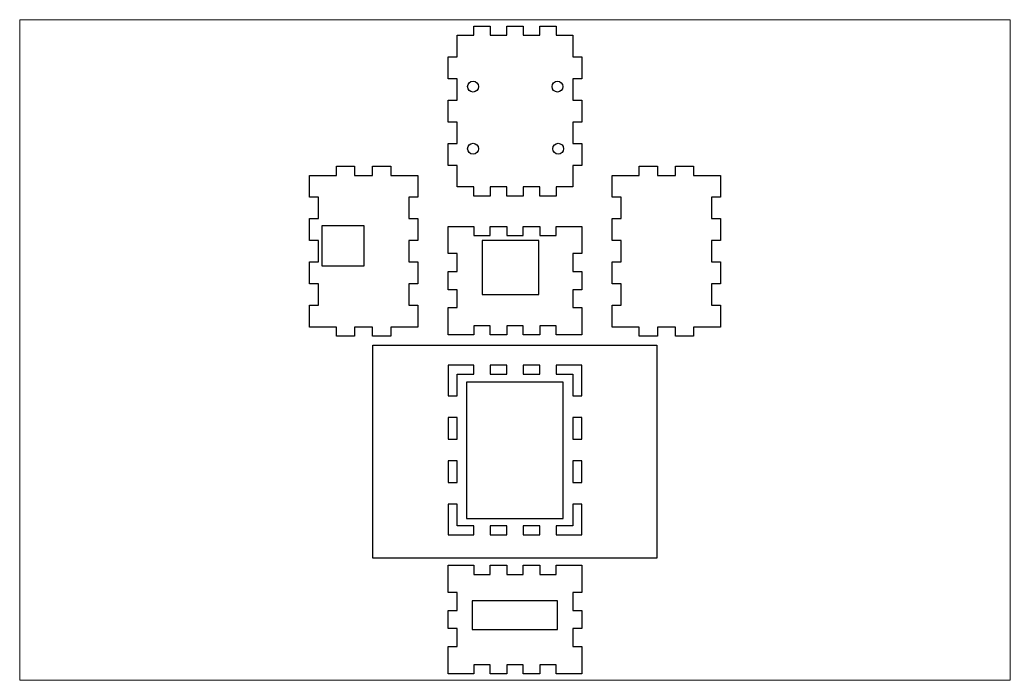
# Paper-space layout 'Sheet 1' of a CAD drawing. Header units: millimetres. Extents: x 1.05 to 9.45, y 0.7 to 6.3.
# The model-space entities are those that its viewports show. They can reach past a viewport. Long polylines and large blocks are cut down to what shows.
import ezdxf

# ---------------------------------------------------------------- set-up
doc = ezdxf.new("R2010")
doc.units = ezdxf.units.MM
doc.header["$MEASUREMENT"] = 0

msp = doc.modelspace()

# ---------------------------------------------------------------- linework, layer by layer
for points in [[(-23.46, 220.99), (-20.29, 220.99), (-20.29, 228.56), (-23.46, 228.56), (-23.46, 236.23), (-20.29, 236.23), (-20.29, 243.8), (-23.46, 243.8), (-23.46, 251.47), (-20.29, 251.47), (-20.29, 259.09), (-14.48, 259.09), (-14.48, 262.26), (-8.63, 262.26), (-8.63, 259.09), (-2.87, 259.09), (-2.87, 262.26), (2.98, 262.26), (2.98, 259.09), (8.74, 259.09), (8.74, 262.26), (14.6, 262.26), (14.6, 259.09), (20.4, 259.09), (20.4, 251.47), (23.58, 251.47), (23.58, 243.8), (20.4, 243.8), (20.4, 236.23), (23.58, 236.23), (23.58, 228.56), (20.4, 228.56), (20.4, 220.99), (23.58, 220.99), (23.58, 213.32), (20.4, 213.32), (20.4, 205.7), (14.6, 205.7), (14.6, 202.52), (8.74, 202.52), (8.74, 205.7), (2.98, 205.7), (2.98, 202.52), (-2.87, 202.52), (-2.87, 205.7), (-8.63, 205.7), (-8.63, 202.52), (-14.48, 202.52), (-14.48, 205.7), (-20.29, 205.7), (-20.29, 213.32), (-23.46, 213.32)], [(-37.34, 171.65), (-37.34, 164.08), (-34.16, 164.08), (-34.16, 156.41), (-37.34, 156.41), (-43.69, 156.41), (-43.69, 153.24), (-50.09, 153.24), (-50.09, 156.41), (-56.39, 156.41), (-56.39, 153.24), (-62.79, 153.24), (-62.79, 156.41), (-69.14, 156.41), (-72.31, 156.41), (-72.31, 164.08), (-69.14, 164.08), (-69.14, 171.65), (-72.31, 171.65), (-72.31, 179.32), (-69.14, 179.32), (-69.14, 186.89), (-72.31, 186.89), (-72.31, 194.56), (-69.14, 194.56), (-69.14, 202.13), (-72.31, 202.13), (-72.31, 209.8), (-69.14, 209.8), (-62.79, 209.8), (-62.79, 212.98), (-56.39, 212.98), (-56.39, 209.8), (-50.09, 209.8), (-50.09, 212.98), (-43.69, 212.98), (-43.69, 209.8), (-37.34, 209.8), (-34.16, 209.8), (-34.16, 202.13), (-37.34, 202.13), (-37.34, 194.56), (-34.16, 194.56), (-34.16, 186.89), (-37.34, 186.89), (-37.34, 179.32), (-34.16, 179.32), (-34.16, 171.65)], [(69.25, 171.65), (69.25, 164.08), (72.43, 164.08), (72.43, 156.41), (69.25, 156.41), (62.9, 156.41), (62.9, 153.24), (56.5, 153.24), (56.5, 156.41), (50.2, 156.41), (50.2, 153.24), (43.8, 153.24), (43.8, 156.41), (37.45, 156.41), (34.27, 156.41), (34.27, 164.08), (37.45, 164.08), (37.45, 171.65), (34.27, 171.65), (34.27, 179.32), (37.45, 179.32), (37.45, 186.89), (34.27, 186.89), (34.27, 194.56), (37.45, 194.56), (37.45, 202.13), (34.27, 202.13), (34.27, 209.8), (37.45, 209.8), (43.8, 209.8), (43.8, 212.98), (50.2, 212.98), (50.2, 209.8), (56.5, 209.8), (56.5, 212.98), (62.9, 212.98), (62.9, 209.8), (69.25, 209.8), (72.43, 209.8), (72.43, 202.13), (69.25, 202.13), (69.25, 194.56), (72.43, 194.56), (72.43, 186.89), (69.25, 186.89), (69.25, 179.32), (72.43, 179.32), (72.43, 171.65)], [(-68, 178), (-53, 178), (-53, 192), (-68, 192)], [(-23.46, 175.95), (-20.29, 175.95), (-20.29, 182.25), (-23.46, 182.25), (-23.46, 188.65), (-23.46, 191.83), (-20.29, 191.83), (-14.43, 191.83), (-14.43, 188.65), (-8.68, 188.65), (-8.68, 191.83), (-2.82, 191.83), (-2.82, 188.65), (2.93, 188.65), (2.93, 191.83), (8.79, 191.83), (8.79, 188.65), (14.55, 188.65), (14.55, 191.83), (20.4, 191.83), (23.58, 191.83), (23.58, 188.65), (23.58, 182.25), (20.4, 182.25), (20.4, 175.95), (23.58, 175.95), (23.58, 169.55), (20.4, 169.55), (20.4, 163.25), (23.58, 163.25), (23.58, 156.85), (23.58, 153.68), (20.4, 153.68), (14.55, 153.68), (14.55, 156.85), (8.79, 156.85), (8.79, 153.68), (2.93, 153.68), (2.93, 156.85), (-2.82, 156.85), (-2.82, 153.68), (-8.68, 153.68), (-8.68, 156.85), (-14.43, 156.85), (-14.43, 153.68), (-20.29, 153.68), (-23.46, 153.68), (-23.46, 156.85), (-23.46, 163.25), (-20.29, 163.25), (-20.29, 169.55), (-23.46, 169.55)], [(8.44, 186.85), (-11.56, 186.85), (-11.56, 167.89), (8.44, 167.89)], [(50, 75), (-50, 75), (-50, 150), (50, 150)], [(-23.46, 132.18), (-20.29, 132.18), (-20.29, 139.8), (-14.48, 139.8), (-14.48, 142.98), (-23.46, 142.98)], [(-8.63, 139.8), (-2.87, 139.8), (-2.87, 142.98), (-8.63, 142.98)], [(8.74, 139.8), (8.74, 142.98), (2.98, 142.98), (2.98, 139.8)], [(14.6, 139.8), (20.4, 139.8), (20.4, 132.18), (23.58, 132.18), (23.58, 142.98), (14.6, 142.98)], [(17, 137), (-17, 137), (-17, 89), (17, 89)], [(-23.46, 116.94), (-20.29, 116.94), (-20.29, 124.51), (-23.46, 124.51)], [(23.58, 124.51), (20.4, 124.51), (20.4, 116.94), (23.58, 116.94)], [(-20.29, 109.27), (-23.46, 109.27), (-23.46, 101.7), (-20.29, 101.7)], [(20.4, 109.27), (20.4, 101.7), (23.58, 101.7), (23.58, 109.27)], [(-20.29, 94.03), (-23.46, 94.03), (-23.46, 83.24), (-14.48, 83.24), (-14.48, 86.41), (-20.29, 86.41)], [(23.58, 94.03), (20.4, 94.03), (20.4, 86.41), (14.6, 86.41), (14.6, 83.24), (23.58, 83.24)], [(-2.87, 83.24), (-2.87, 86.41), (-8.63, 86.41), (-8.63, 83.24)], [(8.74, 86.41), (2.98, 86.41), (2.98, 83.24), (8.74, 83.24)], [(-8.68, 37.56), (-14.43, 37.56), (-14.43, 34.39), (-20.29, 34.39), (-23.46, 34.39), (-23.46, 37.56), (-23.46, 43.96), (-20.29, 43.96), (-20.29, 50.26), (-23.46, 50.26), (-23.46, 56.66), (-20.29, 56.66), (-20.29, 62.96), (-23.46, 62.96), (-23.46, 69.36), (-23.46, 72.54), (-20.29, 72.54), (-14.43, 72.54), (-14.43, 69.36), (-8.68, 69.36), (-8.68, 72.54), (-2.82, 72.54), (-2.82, 69.36), (2.93, 69.36), (2.93, 72.54), (8.79, 72.54), (8.79, 69.36), (14.55, 69.36), (14.55, 72.54), (20.4, 72.54), (23.58, 72.54), (23.58, 69.36), (23.58, 62.96), (20.4, 62.96), (20.4, 56.66), (23.58, 56.66), (23.58, 50.26), (20.4, 50.26), (20.4, 43.96), (23.58, 43.96), (23.58, 37.56), (23.58, 34.39), (20.4, 34.39), (14.55, 34.39), (14.55, 37.56), (8.79, 37.56), (8.79, 34.39), (2.93, 34.39), (2.93, 37.56), (-2.82, 37.56), (-2.82, 34.39), (-8.68, 34.39)], [(15, 60), (-15, 60), (-15, 50), (15, 50)]]:
    msp.add_lwpolyline(points, close=True)
for centre in [(-14.71, 241.02), (15.01, 241.02), (-14.71, 219.18), (15.27, 219.18)]:
    msp.add_circle(centre, 1.91)

psp = doc.layouts.new('Sheet 1')

# ---------------------------------------------------------------- viewports
at = {"layer": '0'}
psp.add_viewport(center=(5.25, 3.5), size=(8.4, 5.6), view_center_point=(0.0563, 148.3258), view_height=232.435836, dxfattribs=at)

doc.saveas('drawing.dxf')
